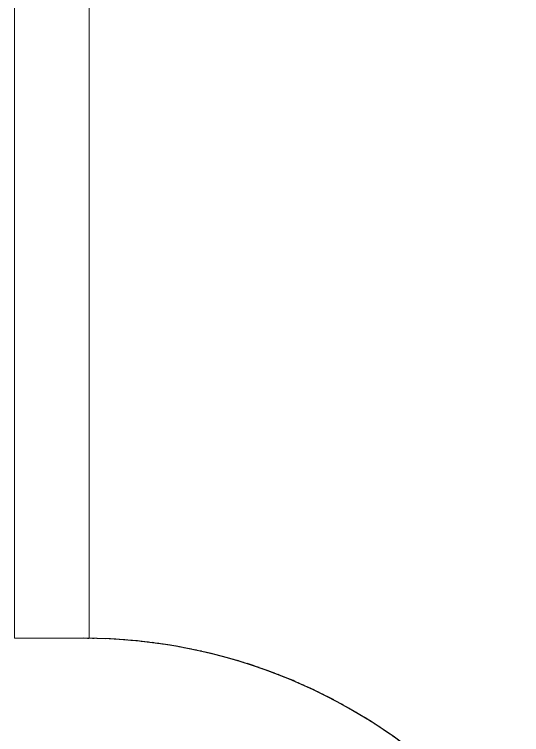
# Model space of a CAD drawing. Header units: inches. Extents: x -27 to 7514, y -484 to 2591.
# Drawn here: x 4132.22 to 4166.14, y 495.02 to 543.13 of the extents above; entities that cross this region are included whole.
import ezdxf

# ---------------------------------------------------------------- set-up
doc = ezdxf.new("R2010")
doc.units = ezdxf.units.IN
doc.header["$MEASUREMENT"] = 0
doc.linetypes.add('DIVIDE', pattern=[1.25, 0.5, -0.25, 0, -0.25, 0, -0.25])
doc.layers.add('I-CWall', color=110, linetype='Continuous', lineweight=20)
doc.layers.add('I-Dor', color=210, linetype='Continuous', lineweight=30)

# ---------------------------------------------------------------- blocks, each defined once
blk = doc.blocks.new('36_door')
at = {"linetype": 'Continuous'}
blk.add_line((0, 0), (-25.455996, -25.455996), dxfattribs=at)
at = {"linetype": 'DIVIDE'}
blk.add_arc((0, 0), 36, 180, 270, dxfattribs=at)

msp = doc.modelspace()

# ---------------------------------------------------------------- linework, layer by layer
at = {"layer": 'I-CWall'}
for p, q in [((4132.221, 501.786), (4132.221, 501.448)), ((4137.221, 501.786), (4137.221, 501.446))]:
    msp.add_line(p, q, dxfattribs=at)
for points in [[(4132.221, 501.786), (4132.221, 650.786)], [(4137.221, 501.786), (4137.221, 650.786)], [(4136.846, 501.448), (4132.221, 501.448)]]:
    msp.add_lwpolyline(points, dxfattribs=at)
at = {"layer": 'I-Dor'}
msp.add_lwpolyline([(4172.846, 465.448, 0.414214), (4136.846, 501.448)], format="xyb", dxfattribs=at)

# ---------------------------------------------------------------- block references
at = {"layer": 'I-Dor', "rotation": 180}
msp.add_blockref('36_door', (4136.846, 465.448), dxfattribs=at)

doc.saveas('drawing.dxf')
